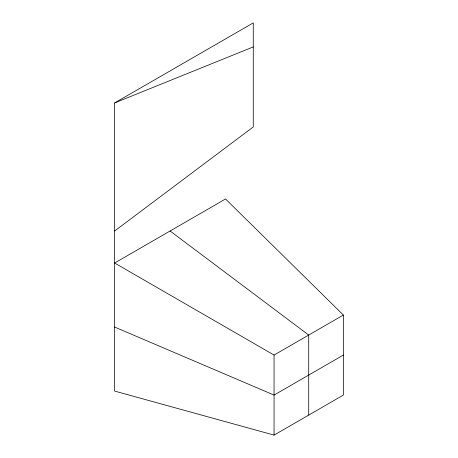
<?xml version="1.0" encoding="UTF-8"?>
<svg xmlns="http://www.w3.org/2000/svg" width="458" height="458" viewBox="0 0 458 458"><rect width="100%" height="100%" fill="white"/><g stroke="black" fill="none" stroke-linecap="round" stroke-linejoin="round"><path stroke-width="0.69" d="M114.632 231.004L253.263 126.952L253.263 22.9L114.632 102.936L114.632 391.08L274.056 435.1L343.368 395.082L343.368 315.041L225.536 198.984L114.632 263.018L274.056 355.059L343.368 315.041M343.368 355.059L274.056 395.082L114.632 327.046M114.632 102.936L253.263 46.911M170.084 231.004L308.715 335.05L308.715 415.091M274.056 355.059L274.056 435.1"/></g></svg>
